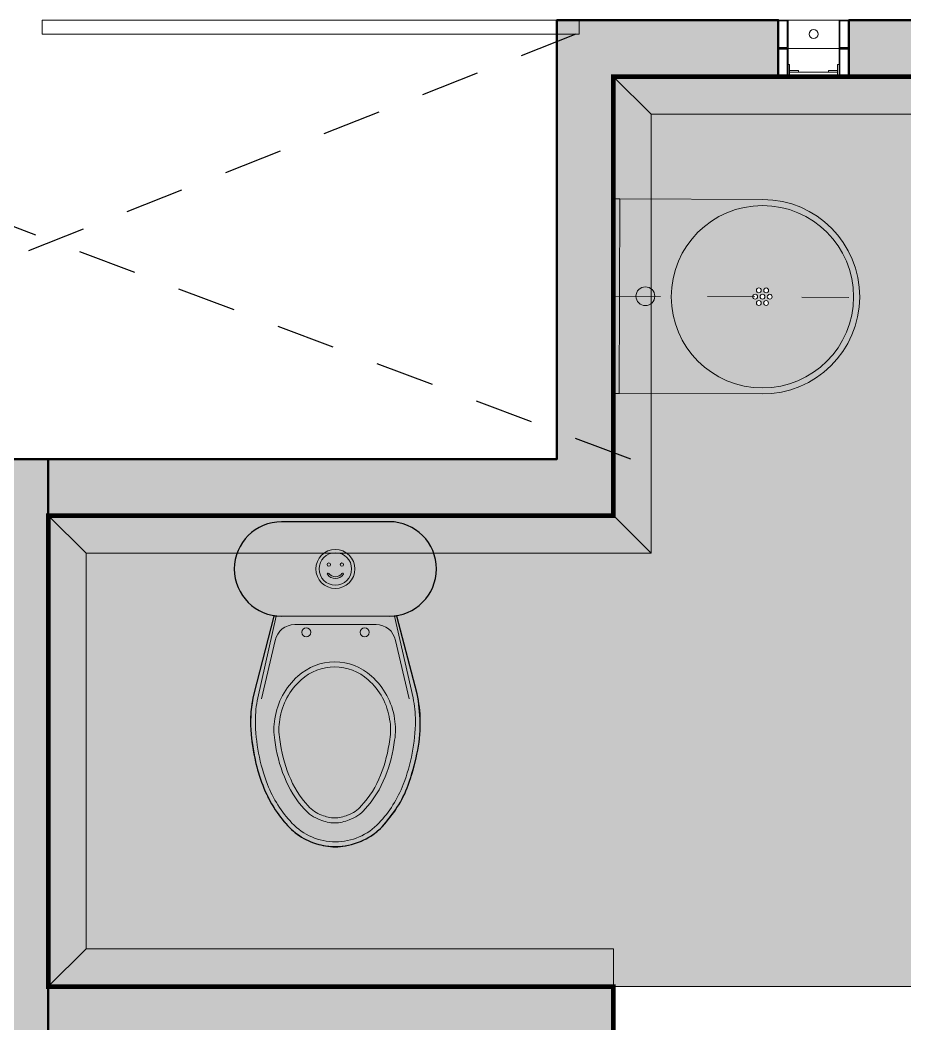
# Model space of a CAD drawing. Header units: metres. Extents: x 167 to 250, y 44 to 219.
# Drawn here: x 186.093 to 187.972, y 120.749 to 122.88 of the extents above; entities that cross this region are included whole.
import ezdxf

# ---------------------------------------------------------------- set-up
doc = ezdxf.new("R2010")
doc.units = ezdxf.units.M
doc.set_wipeout_variables(frame=1)
doc.linetypes.add('06-PT1-01$0$HIDDEN2', pattern=[0.1875, 0.125, -0.0625])
doc.linetypes.add('TRAZO_Y_PUNTO2', pattern=[0.5, 0.25, -0.125, 0, -0.125])
for name, color, linetype, lineweight in [('08', 8, 'Continuous', 0), ('A-MUEB-FIJO', 44, 'Continuous', 15), ('A-MURO', 7, 'Continuous', 50), ('A-PISO -ACHU', 55, 'Continuous', 0), ('A-PLAN-ACHU4', 251, 'Continuous', 5), ('A-PLAN-ACHU5', 252, 'Continuous', 5), ('A-PUER', 36, 'Continuous', 13), ('A_ACHURADO', 253, 'Continuous', 13), ('puntea', 253, '06-PT1-01$0$HIDDEN2', 25)]:
    doc.layers.add(name, color=color, linetype=linetype, lineweight=lineweight)
doc.layers.add('A_MOBILIARIO', color=8, linetype='Continuous')

# ---------------------------------------------------------------- blocks, each defined once
blk = doc.blocks.new('lavam_sm-001-p')
blk.add_wipeout([(-1.27675647831893e-15, 0.20649999999999968), (0.31650000000000156, 0.20650000000000113), (0.34017075419539183, 0.20513884419051853), (0.3583018415805612, 0.20222476614023877), (0.3818019716322284, 0.19590278839502084), (0.3995119403340377, 0.1890800564892523), (0.4135855834023221, 0.18225432641073702), (0.4255789857651276, 0.17533974125808383), (0.4448239889367971, 0.16178752690905918), (0.45175885307535946, 0.1560361902404026), (0.4592701896627025, 0.14919424567883555), (0.4674947775288544, 0.14086457027589494), (0.47456565765235237, 0.13288151816911975), (0.4823371609014798, 0.12304586975651577), (0.4965001316339732, 0.10120376777449092), (0.5001758642155889, 0.09436856947446703), (0.5050488681076205, 0.08421148576848558), (0.5094720864871439, 0.07351206592661463), (0.5127186545495671, 0.06434663632823656), (0.5151247043887369, 0.056484305842309346), (0.5171406830447876, 0.048842259441202796), (0.5184457987380504, 0.04312939104661084), (0.5203935459562263, 0.03270583919419967), (0.5213470774295701, 0.026075369001499482), (0.5220721757135072, 0.019553275234995837), (0.5226131226520225, 0.012634503181087497), (0.5229121735682497, 0.006022009866424816), (0.5230000000000014, 1.3877787807814457e-15), (0.522537473590952, -0.013813380334234848), (0.5215805480799787, -0.024170618511242914), (0.5201394547195348, -0.03425233541717965), (0.5194341417612682, -0.03820973838719527), (0.5181662502667352, -0.04441816636641971), (0.5168172825360591, -0.050152131733048666), (0.5117106655989025, -0.06734275043710175), (0.5117106655989025, -0.06734275043710175), (0.5094207613924342, -0.0736466552109718), (0.5075416664067289, -0.07839216604062144), (0.5052923161181879, -0.08366427776972946), (0.5025418195688304, -0.08961412484379339), (0.5006985760791736, -0.0933441726644203), (0.4974481581566971, -0.09949881436328334), (0.4949433857275015, -0.10392404962330076), (0.4862159469685456, -0.11763820529305075), (0.48176535257822106, -0.1238128153189173), (0.4797810025269483, -0.1264182115590739), (0.4797810025269483, -0.1264182115590739), (0.47485618324702217, -0.13253516223038903), (0.4724253080607467, -0.1353866622166351), (0.4692633781490142, -0.13894459434069845), (0.46636901141037, -0.1420617098970668), (0.4626398017621418, -0.14589519642853854), (0.45639972115050165, -0.15188916360956023), (0.45368729190689283, -0.1543434382772811), (0.4478729976704476, -0.15932164160301776), (0.44322337147066515, -0.16304427963932883), (0.43265332808306123, -0.17073562714099394), (0.4258344818931331, -0.17518053850002824), (0.4222049014569994, -0.177394260921727), (0.4190894950570654, -0.17921396570562248), (0.4121453274124032, -0.18301426541167182), (0.40849738344519915, -0.18487490754355135), (0.39603175531644186, -0.1905700655829377), (0.39603175531644186, -0.1905700655829377), (0.3805579354146461, -0.19631309408802194), (0.375148606437772, -0.19799644179355053), (0.36519336293852367, -0.20067687062971823), (0.3566936721547915, -0.20255053374087306), (0.3504491610143413, -0.20369021691387573), (0.334847036770375, -0.2056833397281993), (0.334847036770375, -0.2056833397281993), (0.2306428930038713, -0.20649999999999868), (0.20677217048420626, -0.20649999999999874), (0.1906016796703982, -0.20649999999999885), (0.16470312500000206, -0.20649999999999896), (0.13901011454663068, -0.20649999999999902), (1.27675647831893e-15, -0.20649999999999968)])
h = blk.add_hatch(color=255)
h.dxf.hatch_style = 1
h.paths.add_polyline_path([(-1.27675647831893e-15, 0.2064999999999997), (0.01290624999999873, 0.2064999999999998), (0.0129062500000012, -0.2064999999999996), (1.27675647831893e-15, -0.2064999999999997)])
h = blk.add_hatch(color=255)
h.dxf.hatch_style = 1
edge = h.paths.add_edge_path()
edge.add_line((0.01290624999999873, 0.2064999999999998), (0.0129062500000012, -0.2064999999999996))
edge.add_line((0.0129062500000012, -0.2064999999999996), (0.316500000000003, -0.2064999999999983))
edge.add_arc((0.3165000000000016, 1.387778780781445e-15), 0.2064999999999997, 270.0000000000003, 450.0000000000003)
edge.add_line((0.3165000000000004, 0.2065000000000011), (0.01290624999999873, 0.2064999999999998))
edge = h.paths.add_edge_path(flags=16)
edge.add_arc((0.3165000000000017, 1.422473250300982e-15), 0.1935937499999997, 0, 360)
h = blk.add_hatch(color=255)
h.dxf.hatch_style = 1
edge = h.paths.add_edge_path()
edge.add_arc((0.3165000000000017, 1.422473250300982e-15), 0.1935937499999997, 0, 360)
edge = h.paths.add_edge_path(flags=16)
edge.add_arc((0.3087562500000016, 0.01341256844111277), 0.005162499999999992, 0, 360)
edge = h.paths.add_edge_path(flags=16)
edge.add_arc((0.3242437500000016, 0.01341256844111286), 0.005162499999999993, 0, 360)
edge = h.paths.add_edge_path(flags=17)
edge.add_arc((0.3319875000000017, 1.512678871051776e-15), 0.005162499999999993, 0, 360)
edge = h.paths.add_edge_path(flags=16)
edge.add_arc((0.3242437500000017, -0.01341256844110993), 0.005162499999999993, 0, 360)
edge = h.paths.add_edge_path(flags=16)
edge.add_arc((0.3087562500000017, -0.01341256844111002), 0.005162499999999993, 0, 360)
edge = h.paths.add_edge_path(flags=16)
edge.add_arc((0.3010125000000017, 1.325328735646281e-15), 0.005162499999999993, 0, 360)
edge = h.paths.add_edge_path(flags=17)
edge.add_arc((0.3165000000000017, 1.422473250300982e-15), 0.005162499999999993, 0, 360)
h = blk.add_hatch(color=253)
h.dxf.hatch_style = 1
edge = h.paths.add_edge_path()
edge.add_arc((0.06790625000000097, 3.348597095405037e-16), 0.02, 0, 360)
blk.add_lwpolyline([(-1.27675647831893e-15, 0.2064999999999997), (0.01290624999999873, 0.2064999999999998), (0.0129062500000012, -0.2064999999999996), (1.27675647831893e-15, -0.2064999999999997)], close=True)
blk.add_lwpolyline([(0.01290624999999873, 0.2064999999999998), (0.0129062500000012, -0.2064999999999996), (0.3165000000000029, -0.2064999999999983, 0.9999999999999999), (0.3165000000000004, 0.2065000000000011)], format="xyb", close=True)
at = {"color": 252, "linetype": 'TRAZO_Y_PUNTO2', "ltscale": 0.1}
blk.add_lwpolyline([(0, 0), (0.5820133977211999, 0.0007875141848143463)], dxfattribs=at)
for centre, radius in [((0.3165000000000017, 1.422473250300982e-15), 0.1935937499999997), ((0.06790625000000097, 3.348597095405037e-16), 0.02)]:
    blk.add_circle(centre, radius)
at = {"color": 251, "lineweight": 0}
for centre, radius in [((0.3010125000000017, 1.325328735646281e-15), 0.005162499999999993), ((0.3087562500000016, 0.01341256844111277), 0.005162499999999992), ((0.3165000000000017, 1.422473250300982e-15), 0.005162499999999993), ((0.3242437500000016, 0.01341256844111286), 0.005162499999999993), ((0.3319875000000017, 1.512678871051776e-15), 0.005162499999999993), ((0.3087562500000017, -0.01341256844111002), 0.005162499999999993), ((0.3242437500000017, -0.01341256844110993), 0.005162499999999993)]:
    blk.add_circle(centre, radius, dxfattribs=at)
blk = doc.blocks.new('Ventana')
at = {"layer": 'A-PLAN-ACHU4', "lineweight": 0}
blk.add_lwpolyline([(70.01134361059218, 22.30446699201386), (70.01134361059218, 22.18446699201385), (69.86134361059217, 22.18446699201385), (69.86134361059217, 22.30446699201386)], close=True, dxfattribs=at)
at = {"layer": 'A-PLAN-ACHU5', "lineweight": 0}
for points in [[(69.86134402153235, 22.24446699201391), (69.86134473654525, 22.30446699201386), (69.88215901050003, 22.30446699201386), (69.88215829548713, 22.24446699201391)], [(69.8628440215322, 22.24596699201376), (69.8628447365451, 22.30296699201401), (69.88065901050018, 22.30296699201401), (69.88065829548728, 22.24596699201376)], [(69.9905308914555, 22.24446699201391), (69.99053103452948, 22.30446699201386), (69.8821584385611, 22.30446699201386), (69.88215829548713, 22.24446699201391)], [(69.90755901050002, 22.30446699201386), (69.88215901050003, 22.30446699201386), (69.88215901050003, 22.27906699201387), (69.88535901050014, 22.27906699201387), (69.88535901050014, 22.30126699201375), (69.90755901050002, 22.30126699201375)], [(69.9651316228184, 22.30445149074714), (69.9905316228184, 22.30445149074714), (69.9905316228184, 22.27905149074715), (69.98733162281829, 22.27905149074715), (69.98733162281829, 22.30125149074703), (69.9651316228184, 22.30125149074703)], [(70.01134516541029, 22.24446699201391), (70.01134473654534, 22.30446699201386), (69.99053046259056, 22.30446699201386), (69.9905308914555, 22.24446699201391)], [(70.00984516541044, 22.24596699201376), (70.00984473654549, 22.30296699201401), (69.9920304625904, 22.30296699201401), (69.99203089145536, 22.24596699201376)], [(69.88535901049968, 22.29496699201374), (69.90435901049992, 22.29496699201374), (69.90435901049992, 22.29176699201409), (69.88535901049968, 22.29176699201409)], [(69.98733162281874, 22.29495149074702), (69.96833162281851, 22.29495149074702), (69.96833162281851, 22.29175149074737), (69.98733162281874, 22.29175149074737)], [(69.86134330651944, 22.18446699201397), (69.86134402153235, 22.24446699201391), (69.88215829548713, 22.24446699201391), (69.88215758047423, 22.18446699201397)], [(69.8628433065193, 22.18596699201382), (69.8628440215322, 22.24296699201406), (69.88065829548728, 22.24296699201406), (69.88065758047438, 22.18596699201382)], [(69.9905301764426, 22.18446699201397), (69.99053031951658, 22.24446699201391), (69.8821577235482, 22.24446699201391), (69.88215758047423, 22.18446699201397)], [(70.01134445039739, 22.18446699201397), (70.01134402153244, 22.24446699201391), (69.99052974757765, 22.24446699201391), (69.9905301764426, 22.18446699201397)], [(70.00984445039754, 22.18596699201382), (70.00984402153259, 22.24296699201406), (69.9920297475775, 22.24296699201406), (69.99203017644246, 22.18596699201382)]]:
    blk.add_lwpolyline(points, close=True, dxfattribs=at)
at = {"layer": 'A-PLAN-ACHU5', "lineweight": 0, "elevation": -1.201708993585166e-09}
blk.add_lwpolyline([(69.88535901050014, 22.30126699201375), (69.98733162281829, 22.30125149074703), (69.98733162281829, 22.29495149074702), (69.88535901050014, 22.29496699201374)], close=True, dxfattribs=at)
at = {"layer": 'A-PLAN-ACHU5', "lineweight": 0}
blk.add_circle((69.93634473654552, 22.21423897682345), 0.009524999999939611, dxfattribs=at)
blk = doc.blocks.new('Baño Niño')
at = {"layer": 'A_ACHURADO', "true_color": 0xffffff}
h = blk.add_hatch(color=7, dxfattribs=at)
h.dxf.hatch_style = 1
h.paths.add_polyline_path([(0.08289109131033001, -0.004999999999995453), (-0.08289109131033001, -0.004999999999995453, 1), (-0.08289109131033001, -0.1502469620919555), (0.08289109131033001, -0.1502469620919555, 1)])
h.paths.add_polyline_path([(0.09466117196586765, -0.1502469620919555), (-0.09466117196564028, -0.1502469620919555), (-0.1256632046791997, -0.269631320723421, 0.0416324896146689), (-0.1301735984418457, -0.3001473812220521, 0.0153511108735264), (-0.1305145723564216, -0.3112506025616597, 0.0122928931194689), (-0.130075315189883, -0.3251614257861398, 0.0387095544781652), (-0.1223147678438299, -0.3769431205536031, 0.032417480632513), (-0.1112616473871082, -0.4119070128294307, 0.0043664945341509), (-0.1100239664187079, -0.4150081656407045, 0.0509496966792709), (-0.08955280633032259, -0.452452672042666, 0.0339710930955911), (-0.07323549879000435, -0.4726278622863501, 0.0120342208872102), (-0.06758410165500628, -0.4783167843835593, 0.0786904748107719), (-0.041813651764536, -0.4956411826834076, 0.0617627133592609), (-0.01548443265772548, -0.5036624232035816, 0.0391778677088779), (0, -0.5048775824664195, 0.0391092101400729), (0.01545754596362081, -0.5036666655055333, 0.0892240111144442), (0.05135420083842046, -0.4905612195683651, 0.0680021215734337), (0.07226034148503713, -0.4736710121054718, 0.0037972746069387), (0.07423510509896425, -0.4715421465307588, 0.0300575313076996), (0.09473837126466611, -0.4446690977240297, 0.050848980849697), (0.1120127441664716, -0.4099443876170756, 0.0278825290775489), (0.1254808984742466, -0.3624572873917913, 0.0432833423455236), (0.1304853927101801, -0.3137936868362752, 0.0465881070145885), (0.125663204681814, -0.2696313207233056)])
for points in [[(0.08289109131033001, -0.1502469620919555, 0.9999999999999998), (0.08289109131033001, -0.004999999999995453), (-0.08289109131033001, -0.004999999999995453, 0.9999999999999998), (-0.08289109131033001, -0.1502469620919555)], [(-0.09104979412211378, -0.1502469620919555), (-0.09466117196564028, -0.1502469620919555), (-0.1256632046791992, -0.2696313207234198, 0.075478153132143), (-0.1300753151899698, -0.3251614257849269, 0.0387095544798527), (-0.1223147678435907, -0.3769431205546425, 0.0431157105928725), (-0.1100239664190212, -0.4150081656399607, 0.0509496966738346), (-0.0895528063333586, -0.4524526720382482, 0.0510527629997104), (-0.06758410165502937, -0.4783167843835372, 0.0866036059809153), (-0.04181365176771124, -0.4956411826819931, 0.0617627133679595), (-0.01548443265733113, -0.5036624232036502, 0.0863199781761012), (0.01545754596099869, -0.503666665505989, 0.0892240111228408), (0.05135420083922781, -0.4905612195678942, 0.0829195261849303), (0.07423510509829612, -0.471542146531533, 0.0300575313072529), (0.09473837126381568, -0.4446690977252957, 0.0649092108392022), (0.1119739615013486, -0.4100567898426561, 0.0279496961954184), (0.1254808984740521, -0.3624572873926581, 0.0591341709800925), (0.1304853927101703, -0.3137936868356519, 0.0465881070139344), (0.125663204681814, -0.2696313207233061), (0.09466117196586765, -0.1502469620919555), (0.0910497941245012, -0.1502469620919555)]]:
    blk.add_lwpolyline(points, format="xyb")
at = {"layer": '08'}
for p, q in [((-0.09466117196564028, -0.1502469620919555), (-0.1256632046793129, -0.2696313207233061)), ((-0.1195518862909921, -0.2760343116765398), (-0.09104979412211378, -0.1502469620919555)), ((-0.09466117196564028, -0.1502469620919555), (0.09466117196586765, -0.1502469620919555)), ((0.08637867418769929, -0.1502469620919555), (-0.08637867418769929, -0.1502469620919555)), ((0.1195518862909921, -0.2760343116765398), (0.0910497941245012, -0.1502469620919555)), ((-0.06251744434837292, -0.1631145778455902), (0.06251744434837292, -0.1631145778455902)), ((-0.1135518579654899, -0.277277345433049), (-0.092517585980886, -0.1875365894321703)), ((0.1135518579654899, -0.277277345433049), (0.092517585980886, -0.1875365894321703))]:
    blk.add_line(p, q, dxfattribs=at)
blk.add_lwpolyline([(-0.01226467565425082, -0.08587398886004394, -0.9999999999999996), (-0.0100973310018162, -0.0844160054208487, 0.5325053917523974), (0.0100973310018162, -0.0844160054208487, -0.9999999999999998), (0.01226467565425082, -0.08587398886004394, -0.5325053917521805)], format="xyb", close=True, dxfattribs=at)
for centre, radius in [((0, -0.07762348104586181), 0.03), ((0, -0.07762348104586181), 0.025), ((-0.0100973310018162, -0.07083095667087491), 0.0026121061523554), ((0.0100973310018162, -0.07083095667087491), 0.0026121061523554), ((-0.04491691057762637, -0.1751240202580675), 0.0069102939350133), ((0.04491691057751268, -0.1751240202580675), 0.0069102939350133)]:
    blk.add_circle(centre, radius, dxfattribs=at)
for centre, radius, start, end in [((-0.06251744434837292, -0.1937517582144892), 0.0306371803694953, 90, 168.2955351116931), ((0.06251744434837292, -0.1937517582144892), 0.0306371803694953, 11.70446488830689, 90), ((-0.0007437369235958613, -0.3054734454522077), 0.0848976957198908, 90.22000948179961, 132.0881282500408), ((-0.0007437369233684876, -0.3054734454517529), 0.0772689808245328, 90.22000948172794, 132.1142734876586), ((-0.00139573092064893, -0.3054734454517529), 0.0772689808245328, 47.88572651234133, 89.77999051827207), ((-0.001395730920421556, -0.3054734454522077), 0.0848976957198908, 47.91187174995912, 89.77999051820039), ((0.01459641376754917, -0.3239678880752308), 0.1089094844438835, 131.5556312829458, 171.5983542170417), ((-0.01673588161156658, -0.3239678880752308), 0.1089094844438835, 8.401645782958264, 48.44436871705418), ((0.01459641376732179, -0.3239678880776182), 0.1012807695502834, 131.5354686698659, 171.668249912943), ((-0.01673588161270345, -0.3239678880742076), 0.1012807695485414, 8.33175008523296, 48.46453132831109), ((0.05043444072214243, -0.3112506025314588), 0.1809490130785641, 166.7026000261588, 180), ((0.05043444072214243, -0.3112506025314588), 0.1735959058058776, 168.2955351116931, 180), ((-0.05043444071964132, -0.3112506025314588), 0.1735959058058776, 0, 11.70446488830689), ((-0.05043444071964132, -0.3112506025314588), 0.1809490130785641, 0, 13.29739997384115), ((-0.0008018879884730268, -0.3247560880146239), 0.0938405178949426, 169.748257977396, 190.0458091021338), ((-0.001337579855544391, -0.3247560880146239), 0.0938405178949426, 349.9541908978662, 10.25174202260401), ((0.1525660750321549, -0.3092742113869917), 0.2830875466141366, 180.4000168589286, 201.2567552556715), ((0.1525660750321549, -0.3092742113869917), 0.2757346233254577, 180.4106841554798, 201.2567552556715), ((-0.0008018879885867136, -0.3247560880084848), 0.0862118029998885, 169.6666433099606, 190.1777528565531), ((-0.001337579856681259, -0.3247560880154197), 0.0862118029998981, 349.8222471481322, 10.33335669472707), ((-0.1525660750296538, -0.3092742113869917), 0.2757346233254577, 338.7432447443284, 359.5893158445201), ((-0.1525660750296538, -0.3092742113869917), 0.2830875466141366, 338.7432447443284, 359.5999831410713), ((0.1292635317369104, -0.3137051339833761), 0.2241506844806417, 187.0265200239728, 201.9680622719092), ((0.129263531738161, -0.3137051339875825), 0.2165219695853223, 186.972650108125, 201.9889449037497), ((-0.1314029995834289, -0.3137051339780328), 0.2165219695877278, 338.0110550937863, 353.0273498894202), ((-0.1314029995824058, -0.3137051339738264), 0.2241506844830617, 338.031937725703, 352.9734799736446), ((0.0602110936781628, -0.3448567321985365), 0.1484899680804426, 200.7880486218304, 223.4695908176184), ((0.06021109367804911, -0.344856732197286), 0.1408612531859396, 200.7562387483899, 223.6175869158679), ((-0.06235056152331708, -0.3448567322034251), 0.140861253182561, 316.3824130863021, 339.2437612537973), ((-0.06235056152468132, -0.3448567321985365), 0.1484899680804426, 316.5304091823815, 339.2119513781697), ((0.06690772359638686, -0.3425965495180208), 0.1911760055056507, 201.2567552556715, 223.2845383644203), ((0.06690772359638686, -0.3425965495180208), 0.1838230822169718, 201.2567552556715, 223.2845383644203), ((-0.06690772359638686, -0.3425965495180208), 0.1838230822169718, 316.7154616355797, 338.7432447443284), ((-0.06690772359638686, -0.3425965495180208), 0.1911760055056507, 316.7154616355797, 338.7432447443284), ((-0.009744184345436224, -0.4172943289167961), 0.0480915397094639, 218.1678056539243, 253.4343191733948), ((-0.009744184345436224, -0.4172943289181603), 0.040462824813251, 217.682591642872, 254.1453963106095), ((0.007604716501418807, -0.4172943289181603), 0.040462824813251, 285.8546036893906, 322.317408357128), ((0.007604716500168252, -0.4172943289206614), 0.0480915397060323, 286.5656808293835, 321.8321943488682), ((-4.302489446672553e-05, -0.4111746629936306), 0.0495951683217101, 245.2601931831344, 268.9719458477236), ((-0.002096442950801247, -0.4111746629876052), 0.0495951683276743, 271.0280541507129, 294.7398068152887), ((0, -0.4056131180692546), 0.0992644643971648, 223.2845383644203, 270), ((0, -0.4056131180692546), 0.0919115411084859, 223.2845383644203, 270), ((-4.302489367091766e-05, -0.4111746629921527), 0.0572238832180106, 245.8489960735019, 268.9719458481079), ((-0.0020964429503465, -0.4111746629921527), 0.0572238832180106, 271.0280541518921, 294.1510039264981), ((0, -0.4056131180692546), 0.0919115411084859, 270, 316.7154616355797), ((0, -0.4056131180692546), 0.0992644643971648, 270, 316.7154616355797)]:
    blk.add_arc(centre, radius, start, end, dxfattribs=at)

msp = doc.modelspace()

# ---------------------------------------------------------------- hatches: boundary and pattern name
at = {"layer": 'A-PISO -ACHU', "true_color": 0xc3d9df, "transparency": 33554534}
h = msp.add_hatch(color=254, dxfattribs=at)
h.dxf.hatch_style = 1
h.paths.add_polyline_path([(187.3529024566242, 122.7603668600761), (187.3529024566242, 121.8282051538645), (186.1529024566239, 121.8282051538645), (186.1529024566239, 120.8282051538645), (187.3529024566242, 120.8282051538645), (188.6528744193752, 120.8282051549413), (189.6529024566239, 120.8282051538645), (189.6529024566239, 122.7603668600761)])
at = {"layer": 'A-PLAN-ACHU5'}
h = msp.add_hatch(dxfattribs=at)
h.set_pattern_fill('AR-CONC', color=256, scale=0.0005, angle=180)
h.set_pattern_definition([(230, (201.4290065610053, -94.34764594847161), (-0.09109233449800201, 0.007969542769451575), [0.009525, -0.104775]), (175, (201.4290065610053, -94.34764594847161), (0.01762171071248464, -0.09552842261951758), [0.00762, -0.08382029208500001]), (280.4514447, (201.421415557505, -94.34698182172156), (-0.07347062354517667, -0.08755887595609754), [0.008095004399999937, -0.08904512229999949]), (226.1842, (201.4290065610053, -94.3730459484716), (-0.135539520446065, 0.02102116396636362), [0.01428749999999998, -0.1571624999999996]), (276.63555761, (201.4177116110054, -94.37129419847156), (-0.1187020670257516, -0.1237130622988607), [0.01214251157, -0.13356780408]), (171.18415117, (201.4290065610053, -94.3730459484716), (-0.1187020670324886, -0.1237130622927663), [0.011429983535, -0.12572986596]), (201, (201.4163065610051, -94.36669594847172), (-0.07580719563456623, 0.05113259909354383), [0.009525, -0.104775]), (146, (201.4163065610051, -94.36669594847172), (-0.03090101417382357, -0.09209398306115962), [0.00762, -0.08381999999999999]), (251.4514449999999, (201.4099892947052, -94.36243489852154), (-0.1067082096393581, -0.04096138444295259), [0.008095004399999937, -0.08904496879999949]), (217.5, (201.4290065610053, -94.34764594847161), (-0.001544301625295923, -0.04227751943657655), [0, -0.082804, 0, -0.08509, 0, -0.0841375]), (187.4999999999999, (201.4290065610053, -94.34764594847161), (-0.03340983125515289, -0.05009028740905975), [0, -0.04851399999999999, 0, -0.080899, 0, -0.03206750000000001]), (147.5, (201.4573275610051, -94.34764594847161), (-0.06779529758343569, 0.002864371996336745), [0, -0.03175, 0, -0.09906000000000001, 0, -0.131445]), (137.5, (201.4700275610053, -94.34764594847161), (-0.07406459069300902, -0.01271324551666649), [0, -0.041275, 0, -0.065786, 0, -0.093345])])
h.paths.add_polyline_path([(184.8329024566242, 120.7081985892148), (186.0329024566245, 120.7082051538644), (186.0329024566245, 118.7082051538644), (184.7829024566186, 118.7082051538644), (184.7829024566186, 118.5882051538642), (186.1529024566244, 118.5882051538645), (186.1529024566244, 121.9482051538644), (184.9529024566245, 121.9482051538644), (184.9529024566245, 122.880366860076), (184.4829050832345, 122.880366860076), (184.4829050832345, 122.7603668600761), (184.8329024566242, 122.7601752869223), (184.8329024566242, 121.8282051538645), (186.0329024566245, 121.8282051538645), (186.0329024566245, 120.8282051538645), (184.8329024566242, 120.8281985892147)])
h.paths.add_polyline_path([(184.1329035284198, 122.7603653267677), (184.3329039573, 122.7603642108554), (184.3329039573, 122.8803642108553), (184.1329035284198, 122.8803653267678)])
h.paths.add_polyline_path([(183.7829023845597, 122.7603628250474), (183.98290281344, 122.7603617091349), (183.98290281344, 122.8803617091351), (183.7829023845597, 122.8803628250473)])
h.paths.add_polyline_path([(183.4329012406997, 122.7603603233269), (183.6329016695795, 122.7603592074147), (183.6329016695795, 122.8803592074146), (183.4329012406997, 122.8803603233268)], flags=17)
h.paths.add_polyline_path([(182.4129024566246, 118.5882051538645), (183.7829024566304, 118.5882051538642), (183.7829024566304, 118.7082051538644), (182.5329024566245, 118.7082051538644), (182.5329024566245, 120.7082051538644), (183.5329024566245, 120.7082055396579), (183.5329024566245, 120.8282055396578), (182.5329024566245, 120.8282051538645), (182.5329024566245, 122.7603668600761), (183.2828997391207, 122.7603668600761), (183.2828997391207, 122.880366860076), (182.4129024566246, 122.880366860076)])

# ---------------------------------------------------------------- linework, layer by layer
at = {"color": 1, "true_color": 0xff0f0f}
msp.add_lwpolyline([(186.9865989065606, 120.8282051538645), (187.3529024566242, 120.8282051538645)], dxfattribs=at)
at = {"layer": 'A-MURO'}
msp.add_lwpolyline([(184.4829050832345, 122.7603667781602), (184.4829050832345, 122.880366860076), (184.9529024566245, 122.880366860076), (184.9529024566245, 121.9482051538644), (186.1529024566244, 121.9482051538644), (186.1529024566244, 118.5882051538645), (184.7829024566186, 118.5882051538642), (184.7829024566186, 118.7082051538644), (186.0329024566245, 118.7082051538644), (186.0329024566245, 120.7082051538644), (184.8329024566242, 120.7081985892148), (184.8329024566242, 120.8281985892147), (186.0329024566245, 120.8282051538645), (186.0329024566245, 121.8282051538645), (184.8329024566242, 121.8282051538645), (184.8329024566242, 122.7601752869223), (184.4829050832345, 122.7603668600761)], dxfattribs=at)
msp.add_lwpolyline([(187.8529009559484, 122.7603642108554), (188.0529013848286, 122.7603653267677), (188.0529013848286, 122.8803653267678), (187.8529009559484, 122.8803642108553)], close=True, dxfattribs=at)
at = {"layer": 'A-PISO -ACHU', "lineweight": 0}
for points in [[(187.3529024566242, 122.7601752869223), (187.4329024566241, 122.6803668601126)], [(186.2330992064872, 121.7482051538643), (186.1529024566239, 121.8282051538645)], [(187.3529024566242, 121.8282051538645), (187.4329024566241, 121.7482051538643)], [(187.3529024566242, 120.8281920245654), (188.6528744193752, 120.8282051549413)]]:
    msp.add_lwpolyline(points, dxfattribs=at)
msp.add_lwpolyline([(187.3529024566242, 120.8281920245654), (187.3529024566242, 120.9081668600761), (186.2329024566247, 120.9081668600763), (186.1529024566239, 120.8282051538645)], close=True, dxfattribs=at)
at = {"layer": 'A-PUER', "linetype": 'Continuous', "lineweight": 0}
msp.add_lwpolyline([(186.1399816005819, 122.880366860076), (187.2799816005813, 122.880366860076), (187.2799816005813, 122.8503668600761), (186.1399816005819, 122.8503668600761)], close=True, dxfattribs=at)
at = {"layer": 'puntea'}
msp.add_line((187.2729024566238, 122.8503668600761), (184.9929024566245, 121.9482051538644), dxfattribs=at)

# ---------------------------------------------------------------- block references
at = {"color": 1, "true_color": 0xff0f0f, "xscale": -1, "rotation": 180}
msp.add_blockref('Ventana', (117.8415562194218, 145.0648337701741), dxfattribs=at)
at = {"layer": 'A_MOBILIARIO', "xscale": 1.38, "yscale": 1.38, "zscale": 1.38, "rotation": 0.009771385287881929}
msp.add_blockref('Baño Niño', (186.7624794131822, 121.822060590198), dxfattribs=at)

# ---------------------------------------------------------------- next in the draw order: block references
at = {"layer": 'A-MUEB-FIJO', "xscale": -1, "rotation": 179.7656395119539}
msp.add_blockref('lavam_sm-001-p', (187.3529024566242, 122.2942860069702), dxfattribs=at)

# ---------------------------------------------------------------- next in the draw order: hatches: boundary and pattern name
at = {"layer": 'A-PLAN-ACHU5'}
h = msp.add_hatch(dxfattribs=at)
h.set_pattern_fill('AR-CONC', color=256, scale=0.0005, angle=180)
h.set_pattern_definition([(230, (208.789006561005, -94.34764594847161), (-0.09109233449800201, 0.007969542769451575), [0.009525, -0.104775]), (175, (208.789006561005, -94.34764594847161), (0.01762171071248464, -0.09552842261951758), [0.00762, -0.08382029208500001]), (280.4514447, (208.7814155575047, -94.34698182172156), (-0.07347062354517667, -0.08755887595609754), [0.008095004399999939, -0.0890451222999995]), (226.1842, (208.789006561005, -94.3730459484716), (-0.135539520446065, 0.02102116396636362), [0.01428749999999998, -0.1571624999999996]), (276.63555761, (208.7777116110046, -94.37129419847156), (-0.1187020670257516, -0.1237130622988607), [0.01214251157, -0.13356780408]), (171.18415117, (208.789006561005, -94.3730459484716), (-0.1187020670324886, -0.1237130622927663), [0.011429983535, -0.12572986596]), (201, (208.7763065610047, -94.36669594847172), (-0.07580719563456623, 0.05113259909354383), [0.009525, -0.104775]), (146, (208.7763065610047, -94.36669594847172), (-0.03090101417382357, -0.09209398306115962), [0.00762, -0.08381999999999999]), (251.4514449999999, (208.7699892947044, -94.36243489852154), (-0.1067082096393581, -0.04096138444295259), [0.008095004399999939, -0.0890449687999995]), (217.5, (208.789006561005, -94.34764594847161), (-0.001544301625295923, -0.04227751943657655), [0, -0.082804, 0, -0.08509, 0, -0.0841375]), (187.4999999999999, (208.789006561005, -94.34764594847161), (-0.03340983125515289, -0.05009028740905975), [0, -0.04851399999999999, 0, -0.080899, 0, -0.03206750000000001]), (147.5, (208.8173275610047, -94.34764594847161), (-0.06779529758343569, 0.002864371996336745), [0, -0.03175, 0, -0.09906000000000001, 0, -0.131445]), (137.5, (208.830027561005, -94.34764594847161), (-0.07406459069300902, -0.01271324551666649), [0, -0.041275, 0, -0.065786, 0, -0.093345])])
h.paths.add_polyline_path([(187.3529024566242, 120.7081985892148), (186.1529024566239, 120.7082051538644), (186.1529024566239, 118.7082051538644), (187.4029024566303, 118.7082051538644), (187.4029024566303, 118.5882051538642), (186.032902456624, 118.5882051538645), (186.032902456624, 121.9482051538644), (187.2329024566238, 121.9482051538644), (187.2329024566238, 122.880366860076), (187.7028998300138, 122.880366860076), (187.7028998300138, 122.7603668600761), (187.3529024566242, 122.7601752869223), (187.3529024566242, 121.8282051538645), (186.1529024566239, 121.8282051538645), (186.1529024566239, 120.8282051538645), (187.3529024566242, 120.8281985892147)])
h.paths.add_polyline_path([(188.0529013848286, 122.7603653267677), (187.8529009559484, 122.7603642108554), (187.8529009559484, 122.8803642108553), (188.0529013848286, 122.8803653267678)])
h.paths.add_polyline_path([(188.4029025286886, 122.7603628250474), (188.2029020998084, 122.7603617091349), (188.2029020998084, 122.8803617091351), (188.4029025286886, 122.8803628250473)])
h.paths.add_polyline_path([(188.7529036725487, 122.7603603233269), (188.5529032436689, 122.7603592074147), (188.5529032436689, 122.8803592074146), (188.7529036725487, 122.8803603233268)], flags=17)
h.paths.add_polyline_path([(189.7729024566238, 118.5882051538645), (188.4029024566184, 118.5882051538642), (188.4029024566184, 118.7082051538644), (189.6529024566239, 118.7082051538644), (189.6529024566239, 120.7082051538644), (188.6529024566239, 120.7082055396579), (188.6529024566239, 120.8282055396578), (189.6529024566239, 120.8282051538645), (189.6529024566239, 122.7603668600761), (188.9029051741277, 122.7603668600761), (188.9029051741277, 122.880366860076), (189.7729024566238, 122.880366860076)])

# ---------------------------------------------------------------- next in the draw order: linework, layer by layer
at = {"color": 3, "const_width": 0.01}
msp.add_lwpolyline([(189.6529024566239, 118.7082051538644), (186.1529024566239, 118.7082051538644), (186.1529024566239, 120.7082051538644), (187.3529024566242, 120.7082051538644), (187.3529024566242, 120.8282051538645), (186.1529024566239, 120.8282051538645), (186.1529024566239, 121.8282051538645), (187.3529024566242, 121.8282051538645), (187.3529024566242, 122.7603668600761), (189.6529024566239, 122.7603668600761), (189.6529024566239, 120.8282051538645), (188.6529024566239, 120.8282051538645), (188.6529024566239, 120.7082051538644), (189.6529024566239, 120.7082051538644)], close=True, dxfattribs=at)
at = {"layer": 'A-MURO'}
msp.add_lwpolyline([(187.7028998300138, 122.7603667781602), (187.7028998300138, 122.880366860076), (187.2329024566238, 122.880366860076), (187.2329024566238, 121.9482051538644), (186.032902456624, 121.9482051538644), (186.032902456624, 118.5882051538645), (187.4029024566303, 118.5882051538642), (187.4029024566303, 118.7082051538644), (186.1529024566239, 118.7082051538644), (186.1529024566239, 120.7082051538644), (187.3529024566242, 120.7081985892148), (187.3529024566242, 120.8281985892147), (186.1529024566239, 120.8282051538645), (186.1529024566239, 121.8282051538645), (187.3529024566242, 121.8282051538645), (187.3529024566242, 122.7601752869223), (187.7028998300138, 122.7603668600761)], dxfattribs=at)
at = {"layer": 'A-PISO -ACHU', "lineweight": 0}
for points in [[(188.652902456623, 120.8281778011585), (189.6529024566239, 120.8281668600762), (189.6529024566239, 122.7603668600761), (187.3529028484213, 122.7603668584734), (187.3529028484213, 121.8283967254156), (186.1529024566239, 121.8282051538645), (186.1529024566239, 120.8282051538645)], [(189.5728987482385, 121.5603705696572), (189.572902456624, 122.6803668601126), (187.4329024566241, 122.6803668601126), (187.4329024566241, 121.7482051538643), (186.2329024566238, 121.7482051538643), (186.2329024566238, 120.9081668600763)]]:
    msp.add_lwpolyline(points, dxfattribs=at)
at = {"layer": 'puntea'}
msp.add_line((187.389662706923, 121.9482051538644), (184.9929024566245, 122.8503668600761), dxfattribs=at)

doc.saveas('drawing.dxf')
